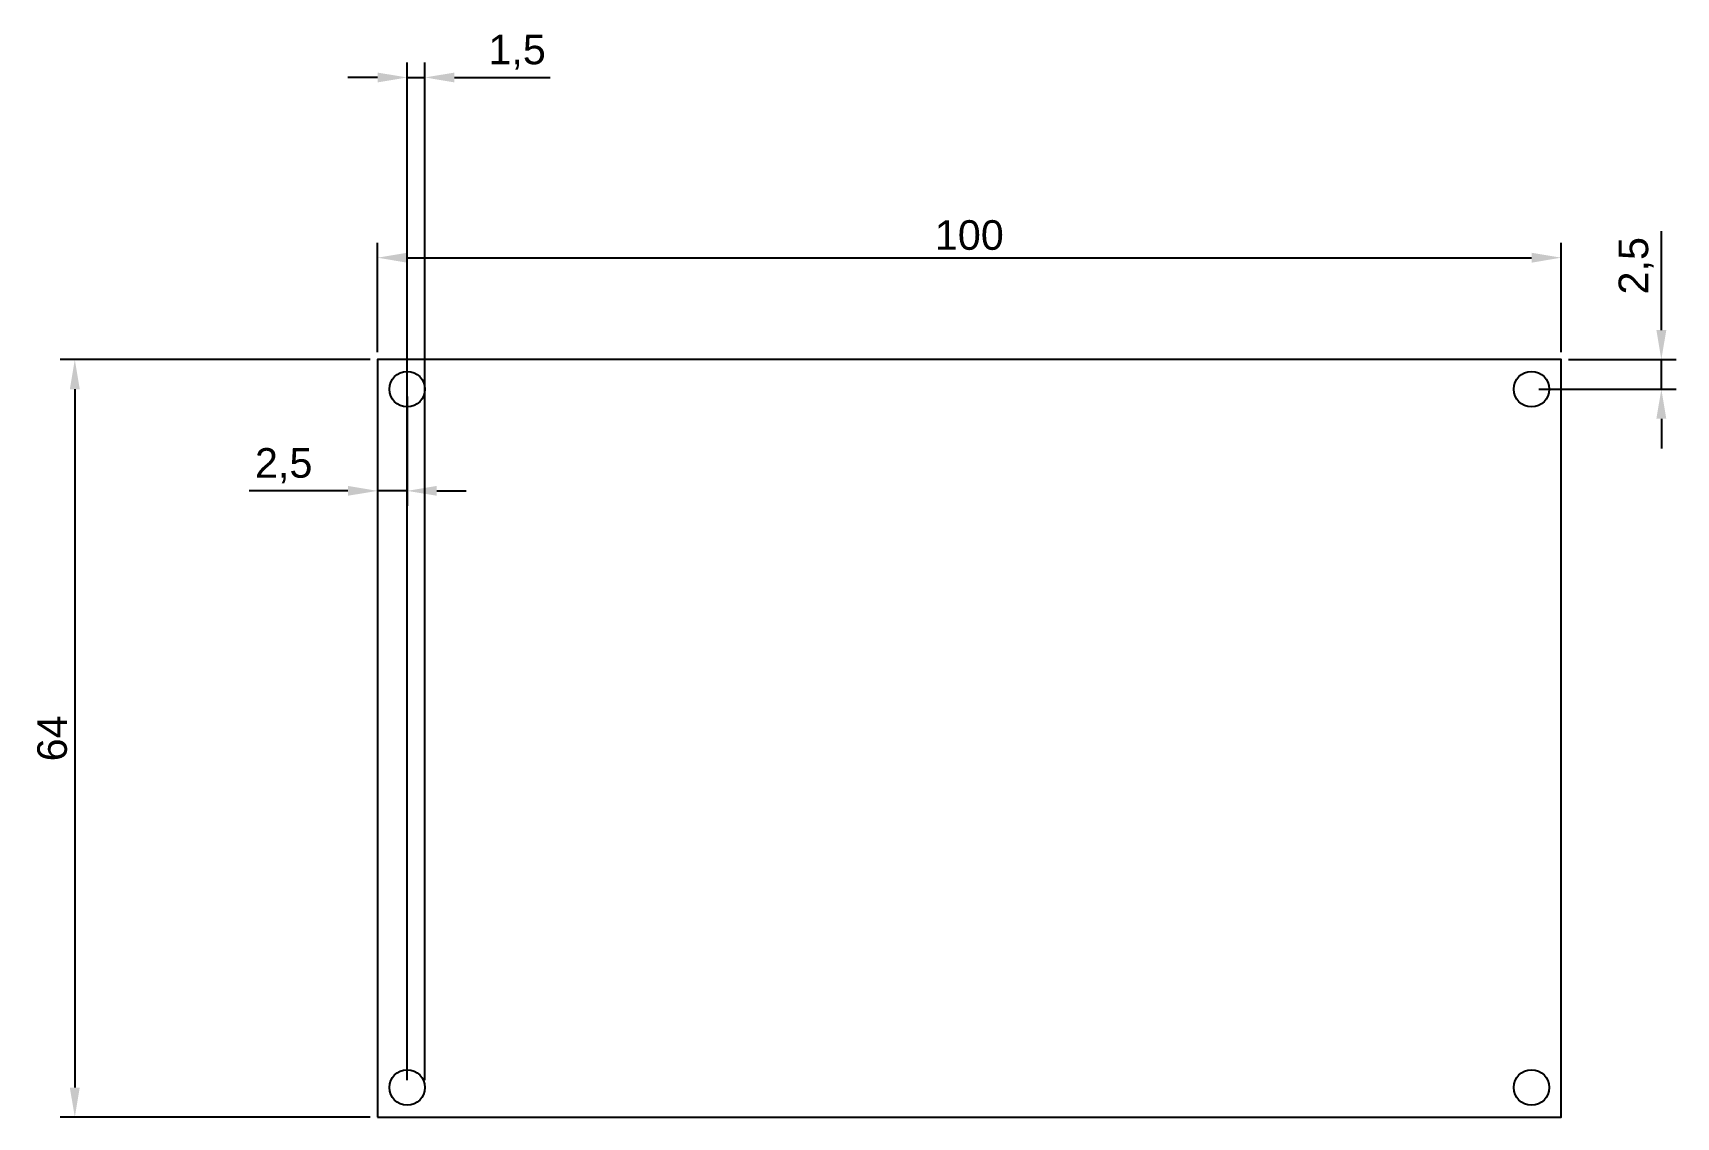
# Model space of a CAD drawing. Header units: millimetres. Extents: x -29 to 110, y 0 to 92.
import ezdxf

# ---------------------------------------------------------------- set-up
doc = ezdxf.new("R2010")
doc.units = ezdxf.units.MM
doc.styles.get("Standard").update_dxf_attribs({"font": 'arial.ttf'})
doc.dimstyles.new('ISO-25', dxfattribs={"dimtxt": 2.5, "dimasz": 2.5, "dimexe": 1.25, "dimexo": 0.625, "dimtad": 1, "dimtxsty": 'Standard', "dimcen": 2.5, "dimadec": 0, "dimazin": 0, "dimtfac": 1, "dimtmove": 0, "dimatfit": 3, "dimfxl": 1, "dimarcsym": 0})

# ---------------------------------------------------------------- blocks, each defined once
blk = doc.blocks.new('*D1')
at = {"color": 0, "lineweight": -2, "transparency": 16777216}
for p, q in [((0, 64.62), (0, 73.86)), ((100, 64.62), (100, 73.86)), ((2.5, 72.61), (97.5, 72.61))]:
    blk.add_line(p, q, dxfattribs=at)
at = {"color": 0, "transparency": 16777216}
for points in [[(2.5, 73.03), (2.5, 72.19), (0, 72.61)], [(97.5, 73.03), (97.5, 72.19), (100, 72.61)]]:
    blk.add_solid(points, dxfattribs=at)
at = {"layer": 'Defpoints', "color": 0, "transparency": 16777216}
for p in [(100, 72.61), (0, 64), (100, 64)]:
    blk.add_point(p, dxfattribs=at)
at = {"color": 0, "transparency": 16777216, "insert": (50, 74.51), "char_height": 2.5, "attachment_point": 5}
blk.add_mtext('100', dxfattribs=at)
blk = doc.blocks.new('*D2')
at = {"color": 0, "lineweight": -2, "transparency": 16777216}
for p, q in [((-0.63, 64), (-26.83, 64)), ((-25.58, 61.5), (-25.58, 2.5)), ((-0.63, 0), (-26.83, 0))]:
    blk.add_line(p, q, dxfattribs=at)
at = {"color": 0, "transparency": 16777216}
for points in [[(-26, 61.5), (-25.16, 61.5), (-25.58, 64)], [(-26, 2.5), (-25.16, 2.5), (-25.58, 0)]]:
    blk.add_solid(points, dxfattribs=at)
at = {"layer": 'Defpoints', "color": 0, "transparency": 16777216}
for p in [(0, 64), (0, 0), (-25.58, 0)]:
    blk.add_point(p, dxfattribs=at)
at = {"color": 0, "transparency": 16777216, "insert": (-27.48, 32), "char_height": 2.5, "attachment_point": 5, "rotation": 90}
blk.add_mtext('64', dxfattribs=at)
blk = doc.blocks.new('*D4')
at = {"color": 0, "lineweight": -2, "transparency": 16777216}
for p, q in [((0, 63.38), (0, 51.66)), ((2.5, 60.88), (2.5, 51.66)), ((-2.5, 52.91), (-10.86, 52.91)), ((2.5, 52.91), (0, 52.91)), ((5, 52.91), (7.5, 52.91))]:
    blk.add_line(p, q, dxfattribs=at)
at = {"color": 0, "transparency": 16777216}
for points in [[(-2.5, 53.33), (-2.5, 52.5), (0, 52.91)], [(5, 53.33), (5, 52.5), (2.5, 52.91)]]:
    blk.add_solid(points, dxfattribs=at)
at = {"layer": 'Defpoints', "color": 0, "transparency": 16777216}
for p in [(0, 64), (2.5, 61.5), (0, 52.91)]:
    blk.add_point(p, dxfattribs=at)
at = {"color": 0, "transparency": 16777216, "insert": (-7.93, 55.04), "char_height": 2.5, "attachment_point": 5}
blk.add_mtext('2,5', dxfattribs=at)
blk = doc.blocks.new('*D5')
at = {"color": 0, "lineweight": -2, "transparency": 16777216}
for p, q in [((108.47, 66.5), (108.47, 74.86)), ((100.63, 64), (109.72, 64)), ((108.47, 61.5), (108.47, 64)), ((98.13, 61.5), (109.72, 61.5)), ((108.47, 59), (108.47, 56.5))]:
    blk.add_line(p, q, dxfattribs=at)
at = {"color": 0, "transparency": 16777216}
for points in [[(108.05, 66.5), (108.89, 66.5), (108.47, 64)], [(108.05, 59), (108.89, 59), (108.47, 61.5)]]:
    blk.add_solid(points, dxfattribs=at)
at = {"layer": 'Defpoints', "color": 0, "transparency": 16777216}
for p in [(100, 64), (108.47, 64), (97.5, 61.5)]:
    blk.add_point(p, dxfattribs=at)
at = {"color": 0, "transparency": 16777216, "insert": (106.34, 71.93), "char_height": 2.5, "attachment_point": 5, "rotation": 90}
blk.add_mtext('2,5', dxfattribs=at)
blk = doc.blocks.new('*D9')
at = {"color": 0, "lineweight": -2, "transparency": 16777216}
for p, q in [((2.5, 3.12), (2.5, 89.09)), ((4, 3.12), (4, 89.09)), ((0, 87.84), (-2.5, 87.84)), ((2.5, 87.84), (4, 87.84)), ((6.5, 87.84), (14.58, 87.84))]:
    blk.add_line(p, q, dxfattribs=at)
at = {"color": 0, "transparency": 16777216}
for points in [[(0, 88.25), (0, 87.42), (2.5, 87.84)], [(6.5, 88.25), (6.5, 87.42), (4, 87.84)]]:
    blk.add_solid(points, dxfattribs=at)
at = {"layer": 'Defpoints', "color": 0, "transparency": 16777216}
for p in [(4, 87.84), (2.5, 2.5), (4, 2.5)]:
    blk.add_point(p, dxfattribs=at)
at = {"color": 0, "transparency": 16777216, "insert": (11.79, 89.97), "char_height": 2.5, "attachment_point": 5}
blk.add_mtext('1,5', dxfattribs=at)

msp = doc.modelspace()

# ---------------------------------------------------------------- linework, layer by layer
msp.add_lwpolyline([(0, 0), (100, 0), (100, 64), (0, 64)], close=True)
for centre in [(2.5, 61.5), (97.5, 61.5), (2.5, 2.5), (97.5, 2.5)]:
    msp.add_circle(centre, 1.5)

# ---------------------------------------------------------------- dimensions: what is measured, and where the dimension line sits
for base, p1, p2, picture, middle in [((4, 87.838), (2.5, 2.5), (4, 2.5), '*D9', (11.792, 89.966)), ((100, 72.609), (0, 64), (100, 64), '*D1', (50, 74.51)), ((0, 52.914), (2.5, 61.5), (0, 64), '*D4', (-7.931, 55.041))]:
    dim = msp.add_linear_dim(base=base, p1=p1, p2=p2, dimstyle='ISO-25')
    dim.commit()
    dim.dimension.update_dxf_attribs({"geometry": picture, "text_midpoint": middle})
for base, p1, p2, picture, middle in [((108.47, 64), (97.5, 61.5), (100, 64), '*D5', (106.342, 71.931)), ((-25.581, 0), (0, 64), (0, 0), '*D2', (-27.482, 32))]:
    dim = msp.add_linear_dim(base=base, p1=p1, p2=p2, angle=90, dimstyle='ISO-25')
    dim.commit()
    dim.dimension.update_dxf_attribs({"geometry": picture, "text_midpoint": middle})

doc.saveas('drawing.dxf')
